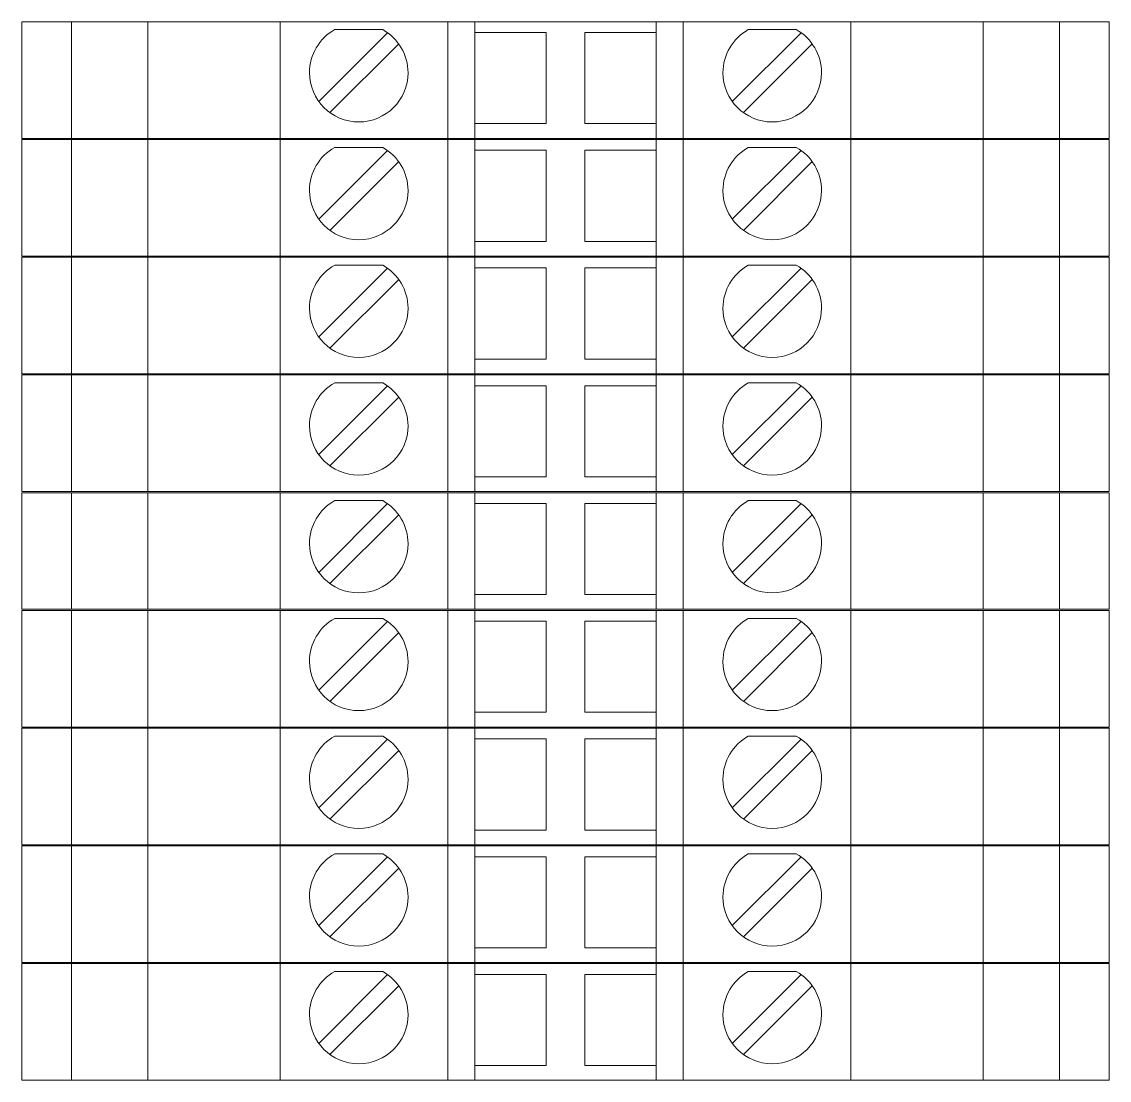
# Model space of a CAD drawing. Header units: millimetres. Extents: x 4962 to 7449, y 754 to 2938.
# Drawn here: x 5322.79 to 5370.79, y 1740.09 to 1786.84 of the extents above; entities that cross this region are included whole.
import ezdxf

# ---------------------------------------------------------------- set-up
doc = ezdxf.new("R2010")
doc.units = ezdxf.units.MM
doc.layers.add('000-PI-ORMAR', color=2, linetype='Continuous')

msp = doc.modelspace()

# ---------------------------------------------------------------- linework, layer by layer
at = {"layer": '000-PI-ORMAR', "color": 0, "linetype": 'ByBlock', "lineweight": 0}
for p, q in [((5322.792, 1786.843), (5322.792, 1786.843)), ((5324.992, 1786.843), (5322.792, 1786.843)), ((5322.792, 1786.843), (5322.792, 1781.693)), ((5324.992, 1786.843), (5324.992, 1786.843)), ((5324.992, 1786.843), (5326.584, 1786.843)), ((5324.992, 1786.843), (5324.992, 1781.693)), ((5326.584, 1786.843), (5328.726, 1786.843)), ((5327.042, 1786.843), (5327.042, 1786.843)), ((5328.353, 1786.843), (5328.353, 1781.693)), ((5329.11, 1786.843), (5328.726, 1786.843)), ((5331.618, 1786.843), (5329.11, 1786.843)), ((5329.292, 1786.843), (5329.292, 1786.843)), ((5330.792, 1786.843), (5330.792, 1786.843)), ((5331.618, 1786.843), (5334.192, 1786.843)), ((5331.942, 1786.843), (5331.942, 1786.843)), ((5334.192, 1786.843), (5341.592, 1786.843)), ((5334.192, 1786.843), (5334.192, 1781.693)), ((5336.992, 1786.843), (5336.992, 1786.843)), ((5341.592, 1786.843), (5342.792, 1786.843)), ((5341.592, 1786.843), (5341.592, 1781.693)), ((5342.792, 1786.843), (5342.792, 1786.843)), ((5342.792, 1786.843), (5350.792, 1786.843)), ((5342.792, 1786.843), (5342.792, 1781.693)), ((5350.792, 1786.843), (5350.792, 1786.843)), ((5350.792, 1786.843), (5351.992, 1786.843)), ((5350.792, 1786.843), (5350.792, 1781.693)), ((5351.992, 1786.843), (5359.392, 1786.843)), ((5351.992, 1786.843), (5351.992, 1781.693)), ((5359.392, 1786.843), (5361.966, 1786.843)), ((5359.392, 1786.843), (5359.392, 1781.693)), ((5364.474, 1786.843), (5361.966, 1786.843)), ((5362.792, 1786.843), (5362.792, 1786.843)), ((5363.092, 1786.843), (5363.092, 1786.843)), ((5363.992, 1786.843), (5363.992, 1786.843)), ((5364.858, 1786.843), (5364.474, 1786.843)), ((5364.858, 1786.843), (5367, 1786.843)), ((5365.231, 1786.843), (5365.231, 1781.693)), ((5366.542, 1786.843), (5366.542, 1786.843)), ((5367, 1786.843), (5368.592, 1786.843)), ((5368.592, 1786.843), (5368.592, 1786.843)), ((5368.592, 1786.843), (5369.792, 1786.843)), ((5368.592, 1786.843), (5368.592, 1781.693)), ((5369.292, 1786.843), (5369.292, 1786.843)), ((5369.792, 1786.843), (5369.792, 1786.843)), ((5369.792, 1786.843), (5370.109, 1786.843)), ((5370.792, 1786.843), (5370.109, 1786.843)), ((5370.792, 1786.843), (5370.792, 1786.843)), ((5370.792, 1786.843), (5370.792, 1781.693)), ((5338.937, 1786.359), (5335.902, 1783.323)), ((5336.608, 1786.493), (5336.608, 1786.493)), ((5338.726, 1786.493), (5336.608, 1786.493)), ((5338.726, 1786.493), (5338.726, 1786.493)), ((5338.937, 1786.359), (5338.937, 1786.359)), ((5342.792, 1786.368), (5345.942, 1786.368)), ((5342.792, 1786.368), (5342.792, 1786.368)), ((5345.942, 1786.368), (5345.942, 1782.343)), ((5345.942, 1786.368), (5345.942, 1786.368)), ((5347.642, 1782.343), (5347.642, 1786.368)), ((5347.642, 1786.368), (5350.792, 1786.368)), ((5347.642, 1786.368), (5347.642, 1786.368)), ((5350.792, 1786.368), (5350.792, 1786.368)), ((5357.187, 1786.359), (5354.152, 1783.323)), ((5354.858, 1786.493), (5354.858, 1786.493)), ((5356.976, 1786.493), (5354.858, 1786.493)), ((5356.976, 1786.493), (5356.976, 1786.493)), ((5357.187, 1786.359), (5357.187, 1786.359)), ((5336.397, 1782.828), (5339.432, 1785.864)), ((5339.432, 1785.864), (5339.432, 1785.864)), ((5341.592, 1785.893), (5341.592, 1783.293)), ((5341.592, 1785.893), (5341.592, 1785.893)), ((5351.992, 1785.893), (5351.992, 1783.293)), ((5351.992, 1785.893), (5351.992, 1785.893)), ((5354.647, 1782.828), (5357.682, 1785.864)), ((5357.682, 1785.864), (5357.682, 1785.864)), ((5335.902, 1783.323), (5335.902, 1783.323)), ((5341.592, 1783.293), (5341.592, 1783.293)), ((5351.992, 1783.293), (5351.992, 1783.293)), ((5354.152, 1783.323), (5354.152, 1783.323)), ((5336.397, 1782.828), (5336.397, 1782.828)), ((5354.647, 1782.828), (5354.647, 1782.828)), ((5345.942, 1782.343), (5342.792, 1782.343)), ((5342.792, 1782.343), (5342.792, 1782.343)), ((5345.942, 1782.343), (5345.942, 1782.343)), ((5350.792, 1782.343), (5347.642, 1782.343)), ((5347.642, 1782.343), (5347.642, 1782.343)), ((5350.792, 1782.343), (5350.792, 1782.343)), ((5324.992, 1781.693), (5322.792, 1781.693)), ((5322.792, 1781.693), (5322.792, 1781.693)), ((5322.792, 1781.643), (5322.792, 1781.643)), ((5324.992, 1781.643), (5322.792, 1781.643)), ((5322.792, 1781.643), (5322.792, 1776.493)), ((5324.992, 1781.693), (5326.584, 1781.693)), ((5324.992, 1781.693), (5324.992, 1781.693)), ((5324.992, 1781.643), (5324.992, 1781.643)), ((5324.992, 1781.643), (5326.584, 1781.643)), ((5324.992, 1781.643), (5324.992, 1776.493)), ((5326.584, 1781.693), (5328.726, 1781.693)), ((5326.584, 1781.643), (5328.726, 1781.643)), ((5327.042, 1781.693), (5327.042, 1781.693)), ((5327.042, 1781.643), (5327.042, 1781.643)), ((5328.353, 1781.643), (5328.353, 1776.493)), ((5328.726, 1781.693), (5329.11, 1781.693)), ((5329.11, 1781.643), (5328.726, 1781.643)), ((5329.11, 1781.693), (5331.618, 1781.693)), ((5331.618, 1781.643), (5329.11, 1781.643)), ((5329.292, 1781.693), (5329.292, 1781.693)), ((5329.292, 1781.643), (5329.292, 1781.643)), ((5330.792, 1781.643), (5330.792, 1781.643)), ((5331.618, 1781.693), (5334.192, 1781.693)), ((5331.618, 1781.643), (5334.192, 1781.643)), ((5331.942, 1781.693), (5331.942, 1781.693)), ((5331.942, 1781.643), (5331.942, 1781.643)), ((5334.192, 1781.693), (5341.592, 1781.693)), ((5334.192, 1781.643), (5341.592, 1781.643)), ((5334.192, 1781.643), (5334.192, 1776.493)), ((5336.608, 1781.293), (5336.608, 1781.293)), ((5338.726, 1781.293), (5336.608, 1781.293)), ((5336.992, 1781.693), (5336.992, 1781.693)), ((5336.992, 1781.643), (5336.992, 1781.643)), ((5338.726, 1781.293), (5338.726, 1781.293)), ((5341.592, 1781.693), (5342.792, 1781.693)), ((5341.592, 1781.643), (5342.792, 1781.643)), ((5341.592, 1781.643), (5341.592, 1776.493)), ((5342.792, 1781.693), (5350.792, 1781.693)), ((5342.792, 1781.693), (5342.792, 1781.693)), ((5342.792, 1781.643), (5342.792, 1781.643)), ((5342.792, 1781.643), (5350.792, 1781.643)), ((5342.792, 1781.643), (5342.792, 1776.493)), ((5350.792, 1781.693), (5351.992, 1781.693)), ((5350.792, 1781.693), (5350.792, 1781.693)), ((5350.792, 1781.643), (5350.792, 1781.643)), ((5350.792, 1781.643), (5351.992, 1781.643)), ((5350.792, 1781.643), (5350.792, 1776.493)), ((5351.992, 1781.693), (5359.392, 1781.693)), ((5351.992, 1781.643), (5359.392, 1781.643)), ((5351.992, 1781.643), (5351.992, 1776.493)), ((5354.858, 1781.293), (5354.858, 1781.293)), ((5356.976, 1781.293), (5354.858, 1781.293)), ((5356.976, 1781.293), (5356.976, 1781.293)), ((5359.392, 1781.693), (5361.966, 1781.693)), ((5359.392, 1781.643), (5361.966, 1781.643)), ((5359.392, 1781.643), (5359.392, 1776.493)), ((5361.966, 1781.693), (5364.474, 1781.693)), ((5364.474, 1781.643), (5361.966, 1781.643)), ((5362.792, 1781.643), (5362.792, 1781.643)), ((5363.092, 1781.693), (5363.092, 1781.693)), ((5363.092, 1781.643), (5363.092, 1781.643)), ((5363.992, 1781.693), (5363.992, 1781.693)), ((5363.992, 1781.643), (5363.992, 1781.643)), ((5364.474, 1781.693), (5364.858, 1781.693)), ((5364.858, 1781.643), (5364.474, 1781.643)), ((5364.858, 1781.693), (5367, 1781.693)), ((5364.858, 1781.643), (5367, 1781.643)), ((5365.231, 1781.643), (5365.231, 1776.493)), ((5366.542, 1781.693), (5366.542, 1781.693)), ((5366.542, 1781.643), (5366.542, 1781.643)), ((5367, 1781.693), (5368.592, 1781.693)), ((5367, 1781.643), (5368.592, 1781.643)), ((5368.592, 1781.693), (5369.792, 1781.693)), ((5368.592, 1781.693), (5368.592, 1781.693)), ((5368.592, 1781.643), (5368.592, 1781.643)), ((5368.592, 1781.643), (5369.792, 1781.643)), ((5368.592, 1781.643), (5368.592, 1776.493)), ((5369.292, 1781.643), (5369.292, 1781.643)), ((5369.792, 1781.693), (5370.109, 1781.693)), ((5369.792, 1781.693), (5369.792, 1781.693)), ((5369.792, 1781.643), (5369.792, 1781.643)), ((5369.792, 1781.643), (5370.109, 1781.643)), ((5370.792, 1781.693), (5370.109, 1781.693)), ((5370.792, 1781.643), (5370.109, 1781.643)), ((5370.792, 1781.693), (5370.792, 1781.693)), ((5370.792, 1781.643), (5370.792, 1781.643)), ((5370.792, 1781.643), (5370.792, 1776.493)), ((5338.937, 1781.159), (5335.902, 1778.123)), ((5338.937, 1781.159), (5338.937, 1781.159)), ((5342.792, 1781.168), (5345.942, 1781.168)), ((5342.792, 1781.168), (5342.792, 1781.168)), ((5345.942, 1781.168), (5345.942, 1777.143)), ((5345.942, 1781.168), (5345.942, 1781.168)), ((5347.642, 1777.143), (5347.642, 1781.168)), ((5347.642, 1781.168), (5350.792, 1781.168)), ((5347.642, 1781.168), (5347.642, 1781.168)), ((5350.792, 1781.168), (5350.792, 1781.168)), ((5357.187, 1781.159), (5354.152, 1778.123)), ((5357.187, 1781.159), (5357.187, 1781.159)), ((5336.397, 1777.628), (5339.432, 1780.664)), ((5339.432, 1780.664), (5339.432, 1780.664)), ((5341.592, 1780.693), (5341.592, 1778.093)), ((5341.592, 1780.693), (5341.592, 1780.693)), ((5351.992, 1780.693), (5351.992, 1778.093)), ((5351.992, 1780.693), (5351.992, 1780.693)), ((5354.647, 1777.628), (5357.682, 1780.664)), ((5357.682, 1780.664), (5357.682, 1780.664)), ((5335.902, 1778.123), (5335.902, 1778.123)), ((5341.592, 1778.093), (5341.592, 1778.093)), ((5351.992, 1778.093), (5351.992, 1778.093)), ((5354.152, 1778.123), (5354.152, 1778.123)), ((5336.397, 1777.628), (5336.397, 1777.628)), ((5354.647, 1777.628), (5354.647, 1777.628)), ((5345.942, 1777.143), (5342.792, 1777.143)), ((5342.792, 1777.143), (5342.792, 1777.143)), ((5345.942, 1777.143), (5345.942, 1777.143)), ((5350.792, 1777.143), (5347.642, 1777.143)), ((5347.642, 1777.143), (5347.642, 1777.143)), ((5350.792, 1777.143), (5350.792, 1777.143)), ((5324.992, 1776.493), (5322.792, 1776.493)), ((5322.792, 1776.493), (5322.792, 1776.493)), ((5324.992, 1776.493), (5326.584, 1776.493)), ((5324.992, 1776.493), (5324.992, 1776.493)), ((5326.584, 1776.493), (5328.726, 1776.493)), ((5327.042, 1776.493), (5327.042, 1776.493)), ((5328.726, 1776.493), (5329.11, 1776.493)), ((5329.11, 1776.493), (5331.618, 1776.493)), ((5329.292, 1776.493), (5329.292, 1776.493)), ((5331.618, 1776.493), (5334.192, 1776.493)), ((5331.942, 1776.493), (5331.942, 1776.493)), ((5334.192, 1776.493), (5341.592, 1776.493)), ((5336.992, 1776.493), (5336.992, 1776.493)), ((5341.592, 1776.493), (5342.792, 1776.493)), ((5342.792, 1776.493), (5350.792, 1776.493)), ((5342.792, 1776.493), (5342.792, 1776.493)), ((5350.792, 1776.493), (5351.992, 1776.493)), ((5350.792, 1776.493), (5350.792, 1776.493)), ((5351.992, 1776.493), (5359.392, 1776.493)), ((5359.392, 1776.493), (5361.966, 1776.493)), ((5361.966, 1776.493), (5364.474, 1776.493)), ((5363.092, 1776.493), (5363.092, 1776.493)), ((5363.992, 1776.493), (5363.992, 1776.493)), ((5364.474, 1776.493), (5364.858, 1776.493)), ((5364.858, 1776.493), (5367, 1776.493)), ((5366.542, 1776.493), (5366.542, 1776.493)), ((5367, 1776.493), (5368.592, 1776.493)), ((5368.592, 1776.493), (5369.792, 1776.493)), ((5368.592, 1776.493), (5368.592, 1776.493)), ((5369.792, 1776.493), (5370.109, 1776.493)), ((5369.792, 1776.493), (5369.792, 1776.493)), ((5370.792, 1776.493), (5370.109, 1776.493)), ((5370.792, 1776.493), (5370.792, 1776.493)), ((5322.792, 1776.443), (5322.792, 1776.443)), ((5324.992, 1776.443), (5322.792, 1776.443)), ((5322.792, 1776.443), (5322.792, 1771.293)), ((5324.992, 1776.443), (5324.992, 1776.443)), ((5324.992, 1776.443), (5326.584, 1776.443)), ((5324.992, 1776.443), (5324.992, 1771.293)), ((5326.584, 1776.443), (5328.726, 1776.443)), ((5327.042, 1776.443), (5327.042, 1776.443)), ((5328.353, 1776.443), (5328.353, 1771.293)), ((5329.11, 1776.443), (5328.726, 1776.443)), ((5331.618, 1776.443), (5329.11, 1776.443)), ((5329.292, 1776.443), (5329.292, 1776.443)), ((5330.792, 1776.443), (5330.792, 1776.443)), ((5331.618, 1776.443), (5334.192, 1776.443)), ((5331.942, 1776.443), (5331.942, 1776.443)), ((5334.192, 1776.443), (5341.592, 1776.443)), ((5334.192, 1776.443), (5334.192, 1771.293)), ((5336.608, 1776.093), (5336.608, 1776.093)), ((5338.726, 1776.093), (5336.608, 1776.093)), ((5336.992, 1776.443), (5336.992, 1776.443)), ((5338.726, 1776.093), (5338.726, 1776.093)), ((5341.592, 1776.443), (5342.792, 1776.443)), ((5341.592, 1776.443), (5341.592, 1771.293)), ((5342.792, 1776.443), (5342.792, 1776.443)), ((5342.792, 1776.443), (5350.792, 1776.443)), ((5342.792, 1776.443), (5342.792, 1771.293)), ((5350.792, 1776.443), (5350.792, 1776.443)), ((5350.792, 1776.443), (5351.992, 1776.443)), ((5350.792, 1776.443), (5350.792, 1771.293)), ((5351.992, 1776.443), (5359.392, 1776.443)), ((5351.992, 1776.443), (5351.992, 1771.293)), ((5354.858, 1776.093), (5354.858, 1776.093)), ((5356.976, 1776.093), (5354.858, 1776.093)), ((5356.976, 1776.093), (5356.976, 1776.093)), ((5359.392, 1776.443), (5361.966, 1776.443)), ((5359.392, 1776.443), (5359.392, 1771.293)), ((5364.474, 1776.443), (5361.966, 1776.443)), ((5362.792, 1776.443), (5362.792, 1776.443)), ((5363.092, 1776.443), (5363.092, 1776.443)), ((5363.992, 1776.443), (5363.992, 1776.443)), ((5364.858, 1776.443), (5364.474, 1776.443)), ((5364.858, 1776.443), (5367, 1776.443)), ((5365.231, 1776.443), (5365.231, 1771.293)), ((5366.542, 1776.443), (5366.542, 1776.443)), ((5367, 1776.443), (5368.592, 1776.443)), ((5368.592, 1776.443), (5368.592, 1776.443)), ((5368.592, 1776.443), (5369.792, 1776.443)), ((5368.592, 1776.443), (5368.592, 1771.293)), ((5369.292, 1776.443), (5369.292, 1776.443)), ((5369.792, 1776.443), (5369.792, 1776.443)), ((5369.792, 1776.443), (5370.109, 1776.443)), ((5370.792, 1776.443), (5370.109, 1776.443)), ((5370.792, 1776.443), (5370.792, 1776.443)), ((5370.792, 1776.443), (5370.792, 1771.293)), ((5338.937, 1775.959), (5335.902, 1772.923)), ((5338.937, 1775.959), (5338.937, 1775.959)), ((5342.792, 1775.968), (5345.942, 1775.968)), ((5342.792, 1775.968), (5342.792, 1775.968)), ((5345.942, 1775.968), (5345.942, 1771.943)), ((5345.942, 1775.968), (5345.942, 1775.968)), ((5347.642, 1771.943), (5347.642, 1775.968)), ((5347.642, 1775.968), (5350.792, 1775.968)), ((5347.642, 1775.968), (5347.642, 1775.968)), ((5350.792, 1775.968), (5350.792, 1775.968)), ((5357.187, 1775.959), (5354.152, 1772.923)), ((5357.187, 1775.959), (5357.187, 1775.959)), ((5336.397, 1772.428), (5339.432, 1775.464)), ((5339.432, 1775.464), (5339.432, 1775.464)), ((5341.592, 1775.493), (5341.592, 1772.893)), ((5341.592, 1775.493), (5341.592, 1775.493)), ((5351.992, 1775.493), (5351.992, 1772.893)), ((5351.992, 1775.493), (5351.992, 1775.493)), ((5354.647, 1772.428), (5357.682, 1775.464)), ((5357.682, 1775.464), (5357.682, 1775.464)), ((5335.902, 1772.923), (5335.902, 1772.923)), ((5341.592, 1772.893), (5341.592, 1772.893)), ((5351.992, 1772.893), (5351.992, 1772.893)), ((5354.152, 1772.923), (5354.152, 1772.923)), ((5336.397, 1772.428), (5336.397, 1772.428)), ((5354.647, 1772.428), (5354.647, 1772.428)), ((5345.942, 1771.943), (5342.792, 1771.943)), ((5342.792, 1771.943), (5342.792, 1771.943)), ((5345.942, 1771.943), (5345.942, 1771.943)), ((5350.792, 1771.943), (5347.642, 1771.943)), ((5347.642, 1771.943), (5347.642, 1771.943)), ((5350.792, 1771.943), (5350.792, 1771.943)), ((5324.992, 1771.293), (5322.792, 1771.293)), ((5322.792, 1771.293), (5322.792, 1771.293)), ((5322.792, 1771.243), (5322.792, 1771.243)), ((5324.992, 1771.243), (5322.792, 1771.243)), ((5322.792, 1771.243), (5322.792, 1766.093)), ((5324.992, 1771.293), (5326.584, 1771.293)), ((5324.992, 1771.293), (5324.992, 1771.293)), ((5324.992, 1771.243), (5324.992, 1771.243)), ((5324.992, 1771.243), (5326.584, 1771.243)), ((5324.992, 1771.243), (5324.992, 1766.093)), ((5326.584, 1771.293), (5328.726, 1771.293)), ((5326.584, 1771.243), (5328.726, 1771.243)), ((5327.042, 1771.293), (5327.042, 1771.293)), ((5327.042, 1771.243), (5327.042, 1771.243)), ((5328.353, 1771.243), (5328.353, 1766.093)), ((5328.726, 1771.293), (5329.11, 1771.293)), ((5329.11, 1771.243), (5328.726, 1771.243)), ((5329.11, 1771.293), (5331.618, 1771.293)), ((5331.618, 1771.243), (5329.11, 1771.243)), ((5329.292, 1771.293), (5329.292, 1771.293)), ((5329.292, 1771.243), (5329.292, 1771.243)), ((5330.792, 1771.243), (5330.792, 1771.243)), ((5331.618, 1771.293), (5334.192, 1771.293)), ((5331.618, 1771.243), (5334.192, 1771.243)), ((5331.942, 1771.293), (5331.942, 1771.293)), ((5331.942, 1771.243), (5331.942, 1771.243)), ((5334.192, 1771.293), (5341.592, 1771.293)), ((5334.192, 1771.243), (5341.592, 1771.243)), ((5334.192, 1771.243), (5334.192, 1766.093)), ((5336.992, 1771.293), (5336.992, 1771.293)), ((5336.992, 1771.243), (5336.992, 1771.243)), ((5341.592, 1771.293), (5342.792, 1771.293)), ((5341.592, 1771.243), (5342.792, 1771.243)), ((5341.592, 1771.243), (5341.592, 1766.093)), ((5342.792, 1771.293), (5350.792, 1771.293)), ((5342.792, 1771.293), (5342.792, 1771.293)), ((5342.792, 1771.243), (5342.792, 1771.243)), ((5342.792, 1771.243), (5350.792, 1771.243)), ((5342.792, 1771.243), (5342.792, 1766.093)), ((5350.792, 1771.293), (5351.992, 1771.293)), ((5350.792, 1771.293), (5350.792, 1771.293)), ((5350.792, 1771.243), (5350.792, 1771.243)), ((5350.792, 1771.243), (5351.992, 1771.243)), ((5350.792, 1771.243), (5350.792, 1766.093)), ((5351.992, 1771.293), (5359.392, 1771.293)), ((5351.992, 1771.243), (5359.392, 1771.243)), ((5351.992, 1771.243), (5351.992, 1766.093)), ((5359.392, 1771.293), (5361.966, 1771.293)), ((5359.392, 1771.243), (5361.966, 1771.243)), ((5359.392, 1771.243), (5359.392, 1766.093)), ((5361.966, 1771.293), (5364.474, 1771.293)), ((5364.474, 1771.243), (5361.966, 1771.243)), ((5362.792, 1771.243), (5362.792, 1771.243)), ((5363.092, 1771.293), (5363.092, 1771.293)), ((5363.092, 1771.243), (5363.092, 1771.243)), ((5363.992, 1771.293), (5363.992, 1771.293)), ((5363.992, 1771.243), (5363.992, 1771.243)), ((5364.474, 1771.293), (5364.858, 1771.293)), ((5364.858, 1771.243), (5364.474, 1771.243)), ((5364.858, 1771.293), (5367, 1771.293)), ((5364.858, 1771.243), (5367, 1771.243)), ((5365.231, 1771.243), (5365.231, 1766.093)), ((5366.542, 1771.293), (5366.542, 1771.293)), ((5366.542, 1771.243), (5366.542, 1771.243)), ((5367, 1771.293), (5368.592, 1771.293)), ((5367, 1771.243), (5368.592, 1771.243)), ((5368.592, 1771.293), (5369.792, 1771.293)), ((5368.592, 1771.293), (5368.592, 1771.293)), ((5368.592, 1771.243), (5368.592, 1771.243)), ((5368.592, 1771.243), (5369.792, 1771.243)), ((5368.592, 1771.243), (5368.592, 1766.093)), ((5369.292, 1771.243), (5369.292, 1771.243)), ((5369.792, 1771.293), (5370.109, 1771.293)), ((5369.792, 1771.293), (5369.792, 1771.293)), ((5369.792, 1771.243), (5369.792, 1771.243)), ((5369.792, 1771.243), (5370.109, 1771.243)), ((5370.792, 1771.293), (5370.109, 1771.293)), ((5370.792, 1771.243), (5370.109, 1771.243)), ((5370.792, 1771.293), (5370.792, 1771.293)), ((5370.792, 1771.243), (5370.792, 1771.243)), ((5370.792, 1771.243), (5370.792, 1766.093)), ((5338.937, 1770.759), (5335.902, 1767.723)), ((5336.608, 1770.893), (5336.608, 1770.893)), ((5338.726, 1770.893), (5336.608, 1770.893)), ((5338.726, 1770.893), (5338.726, 1770.893)), ((5338.937, 1770.759), (5338.937, 1770.759)), ((5342.792, 1770.768), (5345.942, 1770.768)), ((5342.792, 1770.768), (5342.792, 1770.768)), ((5345.942, 1770.768), (5345.942, 1766.743)), ((5345.942, 1770.768), (5345.942, 1770.768)), ((5347.642, 1766.743), (5347.642, 1770.768)), ((5347.642, 1770.768), (5350.792, 1770.768)), ((5347.642, 1770.768), (5347.642, 1770.768)), ((5350.792, 1770.768), (5350.792, 1770.768)), ((5357.187, 1770.759), (5354.152, 1767.723)), ((5354.858, 1770.893), (5354.858, 1770.893)), ((5356.976, 1770.893), (5354.858, 1770.893)), ((5356.976, 1770.893), (5356.976, 1770.893)), ((5357.187, 1770.759), (5357.187, 1770.759)), ((5336.397, 1767.228), (5339.432, 1770.264)), ((5339.432, 1770.264), (5339.432, 1770.264)), ((5341.592, 1770.293), (5341.592, 1767.693)), ((5341.592, 1770.293), (5341.592, 1770.293)), ((5351.992, 1770.293), (5351.992, 1767.693)), ((5351.992, 1770.293), (5351.992, 1770.293)), ((5354.647, 1767.228), (5357.682, 1770.264)), ((5357.682, 1770.264), (5357.682, 1770.264)), ((5335.902, 1767.723), (5335.902, 1767.723)), ((5341.592, 1767.693), (5341.592, 1767.693)), ((5351.992, 1767.693), (5351.992, 1767.693)), ((5354.152, 1767.723), (5354.152, 1767.723)), ((5336.397, 1767.228), (5336.397, 1767.228)), ((5354.647, 1767.228), (5354.647, 1767.228)), ((5345.942, 1766.743), (5342.792, 1766.743)), ((5342.792, 1766.743), (5342.792, 1766.743)), ((5345.942, 1766.743), (5345.942, 1766.743)), ((5350.792, 1766.743), (5347.642, 1766.743)), ((5347.642, 1766.743), (5347.642, 1766.743)), ((5350.792, 1766.743), (5350.792, 1766.743)), ((5324.992, 1766.093), (5322.792, 1766.093)), ((5322.792, 1766.093), (5322.792, 1766.093)), ((5322.792, 1766.043), (5322.792, 1766.043)), ((5324.992, 1766.043), (5322.792, 1766.043)), ((5322.792, 1766.043), (5322.792, 1760.893)), ((5324.992, 1766.093), (5326.584, 1766.093)), ((5324.992, 1766.093), (5324.992, 1766.093)), ((5324.992, 1766.043), (5324.992, 1766.043)), ((5324.992, 1766.043), (5326.584, 1766.043)), ((5324.992, 1766.043), (5324.992, 1760.893)), ((5326.584, 1766.093), (5328.726, 1766.093)), ((5326.584, 1766.043), (5328.726, 1766.043)), ((5327.042, 1766.093), (5327.042, 1766.093)), ((5327.042, 1766.043), (5327.042, 1766.043)), ((5328.353, 1766.043), (5328.353, 1760.893)), ((5328.726, 1766.093), (5329.11, 1766.093)), ((5329.11, 1766.043), (5328.726, 1766.043)), ((5329.11, 1766.093), (5331.618, 1766.093)), ((5331.618, 1766.043), (5329.11, 1766.043)), ((5329.292, 1766.093), (5329.292, 1766.093)), ((5329.292, 1766.043), (5329.292, 1766.043)), ((5330.792, 1766.043), (5330.792, 1766.043)), ((5331.618, 1766.093), (5334.192, 1766.093)), ((5331.618, 1766.043), (5334.192, 1766.043)), ((5331.942, 1766.093), (5331.942, 1766.093)), ((5331.942, 1766.043), (5331.942, 1766.043)), ((5334.192, 1766.093), (5341.592, 1766.093)), ((5334.192, 1766.043), (5341.592, 1766.043)), ((5334.192, 1766.043), (5334.192, 1760.893)), ((5336.992, 1766.093), (5336.992, 1766.093)), ((5336.992, 1766.043), (5336.992, 1766.043)), ((5341.592, 1766.093), (5342.792, 1766.093)), ((5341.592, 1766.043), (5342.792, 1766.043)), ((5341.592, 1766.043), (5341.592, 1760.893)), ((5342.792, 1766.093), (5350.792, 1766.093)), ((5342.792, 1766.093), (5342.792, 1766.093)), ((5342.792, 1766.043), (5342.792, 1766.043)), ((5342.792, 1766.043), (5350.792, 1766.043)), ((5342.792, 1766.043), (5342.792, 1760.893)), ((5350.792, 1766.093), (5351.992, 1766.093)), ((5350.792, 1766.093), (5350.792, 1766.093)), ((5350.792, 1766.043), (5350.792, 1766.043)), ((5350.792, 1766.043), (5351.992, 1766.043)), ((5350.792, 1766.043), (5350.792, 1760.893)), ((5351.992, 1766.093), (5359.392, 1766.093)), ((5351.992, 1766.043), (5359.392, 1766.043)), ((5351.992, 1766.043), (5351.992, 1760.893)), ((5359.392, 1766.093), (5361.966, 1766.093)), ((5359.392, 1766.043), (5361.966, 1766.043)), ((5359.392, 1766.043), (5359.392, 1760.893)), ((5361.966, 1766.093), (5364.474, 1766.093)), ((5364.474, 1766.043), (5361.966, 1766.043)), ((5362.792, 1766.043), (5362.792, 1766.043)), ((5363.092, 1766.093), (5363.092, 1766.093)), ((5363.092, 1766.043), (5363.092, 1766.043)), ((5363.992, 1766.093), (5363.992, 1766.093)), ((5363.992, 1766.043), (5363.992, 1766.043)), ((5364.474, 1766.093), (5364.858, 1766.093)), ((5364.858, 1766.043), (5364.474, 1766.043)), ((5364.858, 1766.093), (5367, 1766.093)), ((5364.858, 1766.043), (5367, 1766.043)), ((5365.231, 1766.043), (5365.231, 1760.893)), ((5366.542, 1766.093), (5366.542, 1766.093)), ((5366.542, 1766.043), (5366.542, 1766.043)), ((5367, 1766.093), (5368.592, 1766.093)), ((5367, 1766.043), (5368.592, 1766.043)), ((5368.592, 1766.093), (5369.792, 1766.093)), ((5368.592, 1766.093), (5368.592, 1766.093)), ((5368.592, 1766.043), (5368.592, 1766.043)), ((5368.592, 1766.043), (5369.792, 1766.043)), ((5368.592, 1766.043), (5368.592, 1760.893)), ((5369.292, 1766.043), (5369.292, 1766.043)), ((5369.792, 1766.093), (5370.109, 1766.093)), ((5369.792, 1766.093), (5369.792, 1766.093)), ((5369.792, 1766.043), (5369.792, 1766.043)), ((5369.792, 1766.043), (5370.109, 1766.043)), ((5370.792, 1766.093), (5370.109, 1766.093)), ((5370.792, 1766.043), (5370.109, 1766.043)), ((5370.792, 1766.093), (5370.792, 1766.093)), ((5370.792, 1766.043), (5370.792, 1766.043)), ((5370.792, 1766.043), (5370.792, 1760.893)), ((5338.937, 1765.559), (5335.902, 1762.523)), ((5336.608, 1765.693), (5336.608, 1765.693)), ((5338.726, 1765.693), (5336.608, 1765.693)), ((5338.726, 1765.693), (5338.726, 1765.693)), ((5338.937, 1765.559), (5338.937, 1765.559)), ((5342.792, 1765.568), (5345.942, 1765.568)), ((5342.792, 1765.568), (5342.792, 1765.568)), ((5345.942, 1765.568), (5345.942, 1761.543)), ((5345.942, 1765.568), (5345.942, 1765.568)), ((5347.642, 1761.543), (5347.642, 1765.568)), ((5347.642, 1765.568), (5350.792, 1765.568)), ((5347.642, 1765.568), (5347.642, 1765.568)), ((5350.792, 1765.568), (5350.792, 1765.568)), ((5357.187, 1765.559), (5354.152, 1762.523)), ((5354.858, 1765.693), (5354.858, 1765.693)), ((5356.976, 1765.693), (5354.858, 1765.693)), ((5356.976, 1765.693), (5356.976, 1765.693)), ((5357.187, 1765.559), (5357.187, 1765.559)), ((5336.397, 1762.028), (5339.432, 1765.064)), ((5339.432, 1765.064), (5339.432, 1765.064)), ((5341.592, 1765.093), (5341.592, 1762.493)), ((5341.592, 1765.093), (5341.592, 1765.093)), ((5351.992, 1765.093), (5351.992, 1762.493)), ((5351.992, 1765.093), (5351.992, 1765.093)), ((5354.647, 1762.028), (5357.682, 1765.064)), ((5357.682, 1765.064), (5357.682, 1765.064)), ((5335.902, 1762.523), (5335.902, 1762.523)), ((5341.592, 1762.493), (5341.592, 1762.493)), ((5351.992, 1762.493), (5351.992, 1762.493)), ((5354.152, 1762.523), (5354.152, 1762.523)), ((5336.397, 1762.028), (5336.397, 1762.028)), ((5354.647, 1762.028), (5354.647, 1762.028)), ((5345.942, 1761.543), (5342.792, 1761.543)), ((5342.792, 1761.543), (5342.792, 1761.543)), ((5345.942, 1761.543), (5345.942, 1761.543)), ((5350.792, 1761.543), (5347.642, 1761.543)), ((5347.642, 1761.543), (5347.642, 1761.543)), ((5350.792, 1761.543), (5350.792, 1761.543)), ((5324.992, 1760.893), (5322.792, 1760.893)), ((5322.792, 1760.893), (5322.792, 1760.893)), ((5322.792, 1760.843), (5322.792, 1760.843)), ((5324.992, 1760.843), (5322.792, 1760.843)), ((5322.792, 1760.843), (5322.792, 1755.693)), ((5324.992, 1760.893), (5326.584, 1760.893)), ((5324.992, 1760.893), (5324.992, 1760.893)), ((5324.992, 1760.843), (5324.992, 1760.843)), ((5324.992, 1760.843), (5326.584, 1760.843)), ((5324.992, 1760.843), (5324.992, 1755.693)), ((5326.584, 1760.893), (5328.726, 1760.893)), ((5326.584, 1760.843), (5328.726, 1760.843)), ((5327.042, 1760.893), (5327.042, 1760.893)), ((5327.042, 1760.843), (5327.042, 1760.843)), ((5328.353, 1760.843), (5328.353, 1755.693)), ((5328.726, 1760.893), (5329.11, 1760.893)), ((5329.11, 1760.843), (5328.726, 1760.843)), ((5329.11, 1760.893), (5331.618, 1760.893)), ((5331.618, 1760.843), (5329.11, 1760.843)), ((5329.292, 1760.893), (5329.292, 1760.893)), ((5329.292, 1760.843), (5329.292, 1760.843)), ((5330.792, 1760.843), (5330.792, 1760.843)), ((5331.618, 1760.893), (5334.192, 1760.893)), ((5331.618, 1760.843), (5334.192, 1760.843)), ((5331.942, 1760.893), (5331.942, 1760.893)), ((5331.942, 1760.843), (5331.942, 1760.843)), ((5334.192, 1760.893), (5341.592, 1760.893)), ((5334.192, 1760.843), (5341.592, 1760.843)), ((5334.192, 1760.843), (5334.192, 1755.693)), ((5336.992, 1760.893), (5336.992, 1760.893)), ((5336.992, 1760.843), (5336.992, 1760.843)), ((5341.592, 1760.893), (5342.792, 1760.893)), ((5341.592, 1760.843), (5342.792, 1760.843)), ((5341.592, 1760.843), (5341.592, 1755.693)), ((5342.792, 1760.893), (5350.792, 1760.893)), ((5342.792, 1760.893), (5342.792, 1760.893)), ((5342.792, 1760.843), (5342.792, 1760.843)), ((5342.792, 1760.843), (5350.792, 1760.843)), ((5342.792, 1760.843), (5342.792, 1755.693)), ((5350.792, 1760.893), (5351.992, 1760.893)), ((5350.792, 1760.893), (5350.792, 1760.893)), ((5350.792, 1760.843), (5350.792, 1760.843)), ((5350.792, 1760.843), (5351.992, 1760.843)), ((5350.792, 1760.843), (5350.792, 1755.693)), ((5351.992, 1760.893), (5359.392, 1760.893)), ((5351.992, 1760.843), (5359.392, 1760.843)), ((5351.992, 1760.843), (5351.992, 1755.693)), ((5359.392, 1760.893), (5361.966, 1760.893)), ((5359.392, 1760.843), (5361.966, 1760.843)), ((5359.392, 1760.843), (5359.392, 1755.693)), ((5361.966, 1760.893), (5364.474, 1760.893)), ((5364.474, 1760.843), (5361.966, 1760.843)), ((5362.792, 1760.843), (5362.792, 1760.843)), ((5363.092, 1760.893), (5363.092, 1760.893)), ((5363.092, 1760.843), (5363.092, 1760.843)), ((5363.992, 1760.893), (5363.992, 1760.893)), ((5363.992, 1760.843), (5363.992, 1760.843)), ((5364.474, 1760.893), (5364.858, 1760.893)), ((5364.858, 1760.843), (5364.474, 1760.843)), ((5364.858, 1760.893), (5367, 1760.893)), ((5364.858, 1760.843), (5367, 1760.843)), ((5365.231, 1760.843), (5365.231, 1755.693)), ((5366.542, 1760.893), (5366.542, 1760.893)), ((5366.542, 1760.843), (5366.542, 1760.843)), ((5367, 1760.893), (5368.592, 1760.893)), ((5367, 1760.843), (5368.592, 1760.843)), ((5368.592, 1760.893), (5369.792, 1760.893)), ((5368.592, 1760.893), (5368.592, 1760.893)), ((5368.592, 1760.843), (5368.592, 1760.843)), ((5368.592, 1760.843), (5369.792, 1760.843)), ((5368.592, 1760.843), (5368.592, 1755.693)), ((5369.292, 1760.843), (5369.292, 1760.843)), ((5369.792, 1760.893), (5370.109, 1760.893)), ((5369.792, 1760.893), (5369.792, 1760.893)), ((5369.792, 1760.843), (5369.792, 1760.843)), ((5369.792, 1760.843), (5370.109, 1760.843)), ((5370.792, 1760.893), (5370.109, 1760.893)), ((5370.792, 1760.843), (5370.109, 1760.843)), ((5370.792, 1760.893), (5370.792, 1760.893)), ((5370.792, 1760.843), (5370.792, 1760.843)), ((5370.792, 1760.843), (5370.792, 1755.693)), ((5338.937, 1760.359), (5335.902, 1757.323)), ((5336.608, 1760.493), (5336.608, 1760.493)), ((5338.726, 1760.493), (5336.608, 1760.493)), ((5338.726, 1760.493), (5338.726, 1760.493)), ((5338.937, 1760.359), (5338.937, 1760.359)), ((5342.792, 1760.368), (5345.942, 1760.368)), ((5342.792, 1760.368), (5342.792, 1760.368)), ((5345.942, 1760.368), (5345.942, 1756.343)), ((5345.942, 1760.368), (5345.942, 1760.368)), ((5347.642, 1756.343), (5347.642, 1760.368)), ((5347.642, 1760.368), (5350.792, 1760.368)), ((5347.642, 1760.368), (5347.642, 1760.368)), ((5350.792, 1760.368), (5350.792, 1760.368)), ((5357.187, 1760.359), (5354.152, 1757.323)), ((5354.858, 1760.493), (5354.858, 1760.493)), ((5356.976, 1760.493), (5354.858, 1760.493)), ((5356.976, 1760.493), (5356.976, 1760.493)), ((5357.187, 1760.359), (5357.187, 1760.359)), ((5336.397, 1756.828), (5339.432, 1759.864)), ((5339.432, 1759.864), (5339.432, 1759.864)), ((5341.592, 1759.893), (5341.592, 1757.293)), ((5341.592, 1759.893), (5341.592, 1759.893)), ((5351.992, 1759.893), (5351.992, 1757.293)), ((5351.992, 1759.893), (5351.992, 1759.893)), ((5354.647, 1756.828), (5357.682, 1759.864)), ((5357.682, 1759.864), (5357.682, 1759.864)), ((5335.902, 1757.323), (5335.902, 1757.323)), ((5341.592, 1757.293), (5341.592, 1757.293)), ((5351.992, 1757.293), (5351.992, 1757.293)), ((5354.152, 1757.323), (5354.152, 1757.323)), ((5336.397, 1756.828), (5336.397, 1756.828)), ((5354.647, 1756.828), (5354.647, 1756.828)), ((5345.942, 1756.343), (5342.792, 1756.343)), ((5342.792, 1756.343), (5342.792, 1756.343)), ((5345.942, 1756.343), (5345.942, 1756.343)), ((5350.792, 1756.343), (5347.642, 1756.343)), ((5347.642, 1756.343), (5347.642, 1756.343)), ((5350.792, 1756.343), (5350.792, 1756.343)), ((5324.992, 1755.693), (5322.792, 1755.693)), ((5322.792, 1755.693), (5322.792, 1755.693)), ((5322.792, 1755.643), (5322.792, 1755.643)), ((5324.992, 1755.643), (5322.792, 1755.643)), ((5322.792, 1755.643), (5322.792, 1750.493)), ((5324.992, 1755.693), (5326.584, 1755.693)), ((5324.992, 1755.693), (5324.992, 1755.693)), ((5324.992, 1755.643), (5324.992, 1755.643)), ((5324.992, 1755.643), (5326.584, 1755.643)), ((5324.992, 1755.643), (5324.992, 1750.493)), ((5326.584, 1755.693), (5328.726, 1755.693)), ((5326.584, 1755.643), (5328.726, 1755.643)), ((5327.042, 1755.693), (5327.042, 1755.693)), ((5327.042, 1755.643), (5327.042, 1755.643)), ((5328.353, 1755.643), (5328.353, 1750.493)), ((5328.726, 1755.693), (5329.11, 1755.693)), ((5329.11, 1755.643), (5328.726, 1755.643)), ((5329.11, 1755.693), (5331.618, 1755.693)), ((5331.618, 1755.643), (5329.11, 1755.643)), ((5329.292, 1755.693), (5329.292, 1755.693)), ((5329.292, 1755.643), (5329.292, 1755.643)), ((5330.792, 1755.643), (5330.792, 1755.643)), ((5331.618, 1755.693), (5334.192, 1755.693)), ((5331.618, 1755.643), (5334.192, 1755.643)), ((5331.942, 1755.693), (5331.942, 1755.693)), ((5331.942, 1755.643), (5331.942, 1755.643)), ((5334.192, 1755.693), (5341.592, 1755.693)), ((5334.192, 1755.643), (5341.592, 1755.643)), ((5334.192, 1755.643), (5334.192, 1750.493)), ((5336.992, 1755.693), (5336.992, 1755.693)), ((5336.992, 1755.643), (5336.992, 1755.643)), ((5341.592, 1755.693), (5342.792, 1755.693)), ((5341.592, 1755.643), (5342.792, 1755.643)), ((5341.592, 1755.643), (5341.592, 1750.493)), ((5342.792, 1755.693), (5350.792, 1755.693)), ((5342.792, 1755.693), (5342.792, 1755.693)), ((5342.792, 1755.643), (5342.792, 1755.643)), ((5342.792, 1755.643), (5350.792, 1755.643)), ((5342.792, 1755.643), (5342.792, 1750.493)), ((5350.792, 1755.693), (5351.992, 1755.693)), ((5350.792, 1755.693), (5350.792, 1755.693)), ((5350.792, 1755.643), (5350.792, 1755.643)), ((5350.792, 1755.643), (5351.992, 1755.643)), ((5350.792, 1755.643), (5350.792, 1750.493)), ((5351.992, 1755.693), (5359.392, 1755.693)), ((5351.992, 1755.643), (5359.392, 1755.643)), ((5351.992, 1755.643), (5351.992, 1750.493)), ((5359.392, 1755.693), (5361.966, 1755.693)), ((5359.392, 1755.643), (5361.966, 1755.643)), ((5359.392, 1755.643), (5359.392, 1750.493)), ((5361.966, 1755.693), (5364.474, 1755.693)), ((5364.474, 1755.643), (5361.966, 1755.643)), ((5362.792, 1755.643), (5362.792, 1755.643)), ((5363.092, 1755.693), (5363.092, 1755.693)), ((5363.092, 1755.643), (5363.092, 1755.643)), ((5363.992, 1755.693), (5363.992, 1755.693)), ((5363.992, 1755.643), (5363.992, 1755.643)), ((5364.474, 1755.693), (5364.858, 1755.693)), ((5364.858, 1755.643), (5364.474, 1755.643)), ((5364.858, 1755.693), (5367, 1755.693)), ((5364.858, 1755.643), (5367, 1755.643)), ((5365.231, 1755.643), (5365.231, 1750.493)), ((5366.542, 1755.693), (5366.542, 1755.693)), ((5366.542, 1755.643), (5366.542, 1755.643)), ((5367, 1755.693), (5368.592, 1755.693)), ((5367, 1755.643), (5368.592, 1755.643)), ((5368.592, 1755.693), (5369.792, 1755.693)), ((5368.592, 1755.693), (5368.592, 1755.693)), ((5368.592, 1755.643), (5368.592, 1755.643)), ((5368.592, 1755.643), (5369.792, 1755.643)), ((5368.592, 1755.643), (5368.592, 1750.493)), ((5369.292, 1755.643), (5369.292, 1755.643)), ((5369.792, 1755.693), (5370.109, 1755.693)), ((5369.792, 1755.693), (5369.792, 1755.693)), ((5369.792, 1755.643), (5369.792, 1755.643)), ((5369.792, 1755.643), (5370.109, 1755.643)), ((5370.792, 1755.693), (5370.109, 1755.693)), ((5370.792, 1755.643), (5370.109, 1755.643)), ((5370.792, 1755.693), (5370.792, 1755.693)), ((5370.792, 1755.643), (5370.792, 1755.643)), ((5370.792, 1755.643), (5370.792, 1750.493)), ((5338.937, 1755.159), (5335.902, 1752.123)), ((5336.608, 1755.293), (5336.608, 1755.293)), ((5338.726, 1755.293), (5336.608, 1755.293)), ((5338.726, 1755.293), (5338.726, 1755.293)), ((5338.937, 1755.159), (5338.937, 1755.159)), ((5342.792, 1755.168), (5345.942, 1755.168)), ((5342.792, 1755.168), (5342.792, 1755.168)), ((5345.942, 1755.168), (5345.942, 1751.143)), ((5345.942, 1755.168), (5345.942, 1755.168)), ((5347.642, 1751.143), (5347.642, 1755.168)), ((5347.642, 1755.168), (5350.792, 1755.168)), ((5347.642, 1755.168), (5347.642, 1755.168)), ((5350.792, 1755.168), (5350.792, 1755.168)), ((5357.187, 1755.159), (5354.152, 1752.123)), ((5354.858, 1755.293), (5354.858, 1755.293)), ((5356.976, 1755.293), (5354.858, 1755.293)), ((5356.976, 1755.293), (5356.976, 1755.293)), ((5357.187, 1755.159), (5357.187, 1755.159)), ((5336.397, 1751.628), (5339.432, 1754.664)), ((5339.432, 1754.664), (5339.432, 1754.664)), ((5341.592, 1754.693), (5341.592, 1752.093)), ((5341.592, 1754.693), (5341.592, 1754.693)), ((5351.992, 1754.693), (5351.992, 1752.093)), ((5351.992, 1754.693), (5351.992, 1754.693)), ((5354.647, 1751.628), (5357.682, 1754.664)), ((5357.682, 1754.664), (5357.682, 1754.664)), ((5335.902, 1752.123), (5335.902, 1752.123)), ((5341.592, 1752.093), (5341.592, 1752.093)), ((5351.992, 1752.093), (5351.992, 1752.093)), ((5354.152, 1752.123), (5354.152, 1752.123)), ((5336.397, 1751.628), (5336.397, 1751.628)), ((5354.647, 1751.628), (5354.647, 1751.628)), ((5345.942, 1751.143), (5342.792, 1751.143)), ((5342.792, 1751.143), (5342.792, 1751.143)), ((5345.942, 1751.143), (5345.942, 1751.143)), ((5350.792, 1751.143), (5347.642, 1751.143)), ((5347.642, 1751.143), (5347.642, 1751.143)), ((5350.792, 1751.143), (5350.792, 1751.143)), ((5324.992, 1750.493), (5322.792, 1750.493)), ((5322.792, 1750.493), (5322.792, 1750.493)), ((5322.792, 1750.443), (5322.792, 1750.443)), ((5324.992, 1750.443), (5322.792, 1750.443)), ((5322.792, 1750.443), (5322.792, 1745.293)), ((5324.992, 1750.493), (5326.584, 1750.493)), ((5324.992, 1750.493), (5324.992, 1750.493)), ((5324.992, 1750.443), (5324.992, 1750.443)), ((5324.992, 1750.443), (5326.584, 1750.443)), ((5324.992, 1750.443), (5324.992, 1745.293)), ((5326.584, 1750.493), (5328.726, 1750.493)), ((5326.584, 1750.443), (5328.726, 1750.443)), ((5327.042, 1750.493), (5327.042, 1750.493)), ((5327.042, 1750.443), (5327.042, 1750.443)), ((5328.353, 1750.443), (5328.353, 1745.293)), ((5328.726, 1750.493), (5329.11, 1750.493)), ((5329.11, 1750.443), (5328.726, 1750.443)), ((5329.11, 1750.493), (5331.618, 1750.493)), ((5331.618, 1750.443), (5329.11, 1750.443)), ((5329.292, 1750.493), (5329.292, 1750.493)), ((5329.292, 1750.443), (5329.292, 1750.443)), ((5330.792, 1750.443), (5330.792, 1750.443)), ((5331.618, 1750.493), (5334.192, 1750.493)), ((5331.618, 1750.443), (5334.192, 1750.443)), ((5331.942, 1750.493), (5331.942, 1750.493)), ((5331.942, 1750.443), (5331.942, 1750.443)), ((5334.192, 1750.493), (5341.592, 1750.493)), ((5334.192, 1750.443), (5341.592, 1750.443)), ((5334.192, 1750.443), (5334.192, 1745.293)), ((5336.608, 1750.093), (5336.608, 1750.093)), ((5338.726, 1750.093), (5336.608, 1750.093)), ((5336.992, 1750.493), (5336.992, 1750.493)), ((5336.992, 1750.443), (5336.992, 1750.443)), ((5338.726, 1750.093), (5338.726, 1750.093)), ((5341.592, 1750.493), (5342.792, 1750.493)), ((5341.592, 1750.443), (5342.792, 1750.443)), ((5341.592, 1750.443), (5341.592, 1745.293)), ((5342.792, 1750.493), (5350.792, 1750.493)), ((5342.792, 1750.493), (5342.792, 1750.493)), ((5342.792, 1750.443), (5342.792, 1750.443)), ((5342.792, 1750.443), (5350.792, 1750.443)), ((5342.792, 1750.443), (5342.792, 1745.293)), ((5350.792, 1750.493), (5351.992, 1750.493)), ((5350.792, 1750.493), (5350.792, 1750.493)), ((5350.792, 1750.443), (5350.792, 1750.443)), ((5350.792, 1750.443), (5351.992, 1750.443)), ((5350.792, 1750.443), (5350.792, 1745.293)), ((5351.992, 1750.493), (5359.392, 1750.493)), ((5351.992, 1750.443), (5359.392, 1750.443)), ((5351.992, 1750.443), (5351.992, 1745.293)), ((5354.858, 1750.093), (5354.858, 1750.093)), ((5356.976, 1750.093), (5354.858, 1750.093)), ((5356.976, 1750.093), (5356.976, 1750.093)), ((5359.392, 1750.493), (5361.966, 1750.493)), ((5359.392, 1750.443), (5361.966, 1750.443)), ((5359.392, 1750.443), (5359.392, 1745.293)), ((5361.966, 1750.493), (5364.474, 1750.493)), ((5364.474, 1750.443), (5361.966, 1750.443)), ((5362.792, 1750.443), (5362.792, 1750.443)), ((5363.092, 1750.493), (5363.092, 1750.493)), ((5363.092, 1750.443), (5363.092, 1750.443)), ((5363.992, 1750.493), (5363.992, 1750.493)), ((5363.992, 1750.443), (5363.992, 1750.443)), ((5364.474, 1750.493), (5364.858, 1750.493)), ((5364.858, 1750.443), (5364.474, 1750.443)), ((5364.858, 1750.493), (5367, 1750.493)), ((5364.858, 1750.443), (5367, 1750.443)), ((5365.231, 1750.443), (5365.231, 1745.293)), ((5366.542, 1750.493), (5366.542, 1750.493)), ((5366.542, 1750.443), (5366.542, 1750.443)), ((5367, 1750.493), (5368.592, 1750.493)), ((5367, 1750.443), (5368.592, 1750.443)), ((5368.592, 1750.493), (5369.792, 1750.493)), ((5368.592, 1750.493), (5368.592, 1750.493)), ((5368.592, 1750.443), (5368.592, 1750.443)), ((5368.592, 1750.443), (5369.792, 1750.443)), ((5368.592, 1750.443), (5368.592, 1745.293)), ((5369.292, 1750.443), (5369.292, 1750.443)), ((5369.792, 1750.493), (5370.109, 1750.493)), ((5369.792, 1750.493), (5369.792, 1750.493)), ((5369.792, 1750.443), (5369.792, 1750.443)), ((5369.792, 1750.443), (5370.109, 1750.443)), ((5370.792, 1750.493), (5370.109, 1750.493)), ((5370.792, 1750.443), (5370.109, 1750.443)), ((5370.792, 1750.493), (5370.792, 1750.493)), ((5370.792, 1750.443), (5370.792, 1750.443)), ((5370.792, 1750.443), (5370.792, 1745.293)), ((5338.937, 1749.959), (5335.902, 1746.923)), ((5338.937, 1749.959), (5338.937, 1749.959)), ((5342.792, 1749.968), (5345.942, 1749.968)), ((5342.792, 1749.968), (5342.792, 1749.968)), ((5345.942, 1749.968), (5345.942, 1745.943)), ((5345.942, 1749.968), (5345.942, 1749.968)), ((5347.642, 1745.943), (5347.642, 1749.968)), ((5347.642, 1749.968), (5350.792, 1749.968)), ((5347.642, 1749.968), (5347.642, 1749.968)), ((5350.792, 1749.968), (5350.792, 1749.968)), ((5357.187, 1749.959), (5354.152, 1746.923)), ((5357.187, 1749.959), (5357.187, 1749.959)), ((5336.397, 1746.428), (5339.432, 1749.464)), ((5339.432, 1749.464), (5339.432, 1749.464)), ((5341.592, 1749.493), (5341.592, 1746.893)), ((5341.592, 1749.493), (5341.592, 1749.493)), ((5351.992, 1749.493), (5351.992, 1746.893)), ((5351.992, 1749.493), (5351.992, 1749.493)), ((5354.647, 1746.428), (5357.682, 1749.464)), ((5357.682, 1749.464), (5357.682, 1749.464)), ((5335.902, 1746.923), (5335.902, 1746.923)), ((5341.592, 1746.893), (5341.592, 1746.893)), ((5351.992, 1746.893), (5351.992, 1746.893)), ((5354.152, 1746.923), (5354.152, 1746.923)), ((5336.397, 1746.428), (5336.397, 1746.428)), ((5354.647, 1746.428), (5354.647, 1746.428)), ((5345.942, 1745.943), (5342.792, 1745.943)), ((5342.792, 1745.943), (5342.792, 1745.943)), ((5345.942, 1745.943), (5345.942, 1745.943)), ((5350.792, 1745.943), (5347.642, 1745.943)), ((5347.642, 1745.943), (5347.642, 1745.943)), ((5350.792, 1745.943), (5350.792, 1745.943)), ((5324.992, 1745.293), (5322.792, 1745.293)), ((5322.792, 1745.293), (5322.792, 1745.293)), ((5324.992, 1745.293), (5326.584, 1745.293)), ((5324.992, 1745.293), (5324.992, 1745.293)), ((5326.584, 1745.293), (5328.726, 1745.293)), ((5327.042, 1745.293), (5327.042, 1745.293)), ((5328.726, 1745.293), (5329.11, 1745.293)), ((5329.11, 1745.293), (5331.618, 1745.293)), ((5329.292, 1745.293), (5329.292, 1745.293)), ((5331.618, 1745.293), (5334.192, 1745.293)), ((5331.942, 1745.293), (5331.942, 1745.293)), ((5334.192, 1745.293), (5341.592, 1745.293)), ((5336.992, 1745.293), (5336.992, 1745.293)), ((5341.592, 1745.293), (5342.792, 1745.293)), ((5342.792, 1745.293), (5350.792, 1745.293)), ((5342.792, 1745.293), (5342.792, 1745.293)), ((5350.792, 1745.293), (5351.992, 1745.293)), ((5350.792, 1745.293), (5350.792, 1745.293)), ((5351.992, 1745.293), (5359.392, 1745.293)), ((5359.392, 1745.293), (5361.966, 1745.293)), ((5361.966, 1745.293), (5364.474, 1745.293)), ((5363.092, 1745.293), (5363.092, 1745.293)), ((5363.992, 1745.293), (5363.992, 1745.293)), ((5364.474, 1745.293), (5364.858, 1745.293)), ((5364.858, 1745.293), (5367, 1745.293)), ((5366.542, 1745.293), (5366.542, 1745.293)), ((5367, 1745.293), (5368.592, 1745.293)), ((5368.592, 1745.293), (5369.792, 1745.293)), ((5368.592, 1745.293), (5368.592, 1745.293)), ((5369.792, 1745.293), (5370.109, 1745.293)), ((5369.792, 1745.293), (5369.792, 1745.293)), ((5370.792, 1745.293), (5370.109, 1745.293)), ((5370.792, 1745.293), (5370.792, 1745.293)), ((5322.792, 1745.243), (5322.792, 1745.243)), ((5324.992, 1745.243), (5322.792, 1745.243)), ((5322.792, 1745.243), (5322.792, 1740.093)), ((5324.992, 1745.243), (5324.992, 1745.243)), ((5324.992, 1745.243), (5326.584, 1745.243)), ((5324.992, 1745.243), (5324.992, 1740.093)), ((5326.584, 1745.243), (5328.726, 1745.243)), ((5327.042, 1745.243), (5327.042, 1745.243)), ((5328.353, 1745.243), (5328.353, 1740.093)), ((5329.11, 1745.243), (5328.726, 1745.243)), ((5331.618, 1745.243), (5329.11, 1745.243)), ((5329.292, 1745.243), (5329.292, 1745.243)), ((5330.792, 1745.243), (5330.792, 1745.243)), ((5331.618, 1745.243), (5334.192, 1745.243)), ((5331.942, 1745.243), (5331.942, 1745.243)), ((5334.192, 1745.243), (5341.592, 1745.243)), ((5334.192, 1745.243), (5334.192, 1740.093)), ((5336.608, 1744.893), (5336.608, 1744.893)), ((5338.726, 1744.893), (5336.608, 1744.893)), ((5336.992, 1745.243), (5336.992, 1745.243)), ((5338.726, 1744.893), (5338.726, 1744.893)), ((5341.592, 1745.243), (5342.792, 1745.243)), ((5341.592, 1745.243), (5341.592, 1740.093)), ((5342.792, 1745.243), (5342.792, 1745.243)), ((5342.792, 1745.243), (5350.792, 1745.243)), ((5342.792, 1745.243), (5342.792, 1740.093)), ((5350.792, 1745.243), (5350.792, 1745.243)), ((5350.792, 1745.243), (5351.992, 1745.243)), ((5350.792, 1745.243), (5350.792, 1740.093)), ((5351.992, 1745.243), (5359.392, 1745.243)), ((5351.992, 1745.243), (5351.992, 1740.093)), ((5354.858, 1744.893), (5354.858, 1744.893)), ((5356.976, 1744.893), (5354.858, 1744.893)), ((5356.976, 1744.893), (5356.976, 1744.893)), ((5359.392, 1745.243), (5361.966, 1745.243)), ((5359.392, 1745.243), (5359.392, 1740.093)), ((5364.474, 1745.243), (5361.966, 1745.243)), ((5362.792, 1745.243), (5362.792, 1745.243)), ((5363.092, 1745.243), (5363.092, 1745.243)), ((5363.992, 1745.243), (5363.992, 1745.243)), ((5364.858, 1745.243), (5364.474, 1745.243)), ((5364.858, 1745.243), (5367, 1745.243)), ((5365.231, 1745.243), (5365.231, 1740.093)), ((5366.542, 1745.243), (5366.542, 1745.243)), ((5367, 1745.243), (5368.592, 1745.243)), ((5368.592, 1745.243), (5368.592, 1745.243)), ((5368.592, 1745.243), (5369.792, 1745.243)), ((5368.592, 1745.243), (5368.592, 1740.093)), ((5369.292, 1745.243), (5369.292, 1745.243)), ((5369.792, 1745.243), (5369.792, 1745.243)), ((5369.792, 1745.243), (5370.109, 1745.243)), ((5370.792, 1745.243), (5370.109, 1745.243)), ((5370.792, 1745.243), (5370.792, 1745.243)), ((5370.792, 1745.243), (5370.792, 1740.093)), ((5338.937, 1744.759), (5335.902, 1741.723)), ((5338.937, 1744.759), (5338.937, 1744.759)), ((5342.792, 1744.768), (5345.942, 1744.768)), ((5342.792, 1744.768), (5342.792, 1744.768)), ((5345.942, 1744.768), (5345.942, 1740.743)), ((5345.942, 1744.768), (5345.942, 1744.768)), ((5347.642, 1740.743), (5347.642, 1744.768)), ((5347.642, 1744.768), (5350.792, 1744.768)), ((5347.642, 1744.768), (5347.642, 1744.768)), ((5350.792, 1744.768), (5350.792, 1744.768)), ((5357.187, 1744.759), (5354.152, 1741.723)), ((5357.187, 1744.759), (5357.187, 1744.759)), ((5336.397, 1741.228), (5339.432, 1744.264)), ((5339.432, 1744.264), (5339.432, 1744.264)), ((5341.592, 1744.293), (5341.592, 1741.693)), ((5341.592, 1744.293), (5341.592, 1744.293)), ((5351.992, 1744.293), (5351.992, 1741.693)), ((5351.992, 1744.293), (5351.992, 1744.293)), ((5354.647, 1741.228), (5357.682, 1744.264)), ((5357.682, 1744.264), (5357.682, 1744.264)), ((5335.902, 1741.723), (5335.902, 1741.723)), ((5341.592, 1741.693), (5341.592, 1741.693)), ((5351.992, 1741.693), (5351.992, 1741.693)), ((5354.152, 1741.723), (5354.152, 1741.723)), ((5336.397, 1741.228), (5336.397, 1741.228)), ((5354.647, 1741.228), (5354.647, 1741.228)), ((5345.942, 1740.743), (5342.792, 1740.743)), ((5342.792, 1740.743), (5342.792, 1740.743)), ((5345.942, 1740.743), (5345.942, 1740.743)), ((5350.792, 1740.743), (5347.642, 1740.743)), ((5347.642, 1740.743), (5347.642, 1740.743)), ((5350.792, 1740.743), (5350.792, 1740.743)), ((5324.992, 1740.093), (5322.792, 1740.093)), ((5322.792, 1740.093), (5322.792, 1740.093)), ((5324.992, 1740.093), (5326.584, 1740.093)), ((5324.992, 1740.093), (5324.992, 1740.093)), ((5326.584, 1740.093), (5328.726, 1740.093)), ((5327.042, 1740.093), (5327.042, 1740.093)), ((5328.726, 1740.093), (5329.11, 1740.093)), ((5329.11, 1740.093), (5331.618, 1740.093)), ((5329.292, 1740.093), (5329.292, 1740.093)), ((5331.618, 1740.093), (5334.192, 1740.093)), ((5331.942, 1740.093), (5331.942, 1740.093)), ((5334.192, 1740.093), (5341.592, 1740.093)), ((5336.992, 1740.093), (5336.992, 1740.093)), ((5341.592, 1740.093), (5342.792, 1740.093)), ((5342.792, 1740.093), (5350.792, 1740.093)), ((5342.792, 1740.093), (5342.792, 1740.093)), ((5350.792, 1740.093), (5351.992, 1740.093)), ((5350.792, 1740.093), (5350.792, 1740.093)), ((5351.992, 1740.093), (5359.392, 1740.093)), ((5359.392, 1740.093), (5361.966, 1740.093)), ((5361.966, 1740.093), (5364.474, 1740.093)), ((5363.092, 1740.093), (5363.092, 1740.093)), ((5363.992, 1740.093), (5363.992, 1740.093)), ((5364.474, 1740.093), (5364.858, 1740.093)), ((5364.858, 1740.093), (5367, 1740.093)), ((5366.542, 1740.093), (5366.542, 1740.093)), ((5367, 1740.093), (5368.592, 1740.093)), ((5368.592, 1740.093), (5369.792, 1740.093)), ((5368.592, 1740.093), (5368.592, 1740.093)), ((5369.792, 1740.093), (5370.109, 1740.093)), ((5369.792, 1740.093), (5369.792, 1740.093)), ((5370.792, 1740.093), (5370.109, 1740.093)), ((5370.792, 1740.093), (5370.792, 1740.093))]:
    msp.add_line(p, q, dxfattribs=at)
for centre, start, end in [((5337.667, 1784.593), 119.1246, 180), ((5337.667, 1784.593), 0, 60.8754), ((5355.917, 1784.593), 119.1246, 180), ((5355.917, 1784.593), 0, 60.8754), ((5337.667, 1784.593), 180, 0), ((5355.917, 1784.593), 180, 0), ((5337.667, 1779.393), 119.1246, 180), ((5337.667, 1779.393), 0, 60.8754), ((5355.917, 1779.393), 119.1246, 180), ((5355.917, 1779.393), 0, 60.8754), ((5337.667, 1779.393), 180, 0), ((5355.917, 1779.393), 180, 0), ((5337.667, 1774.193), 119.1246, 180), ((5337.667, 1774.193), 0, 60.8754), ((5355.917, 1774.193), 119.1246, 180), ((5355.917, 1774.193), 0, 60.8754), ((5337.667, 1774.193), 180, 0), ((5355.917, 1774.193), 180, 0), ((5337.667, 1768.993), 119.1246, 180), ((5337.667, 1768.993), 0, 60.8754), ((5355.917, 1768.993), 119.1246, 180), ((5355.917, 1768.993), 0, 60.8754), ((5337.667, 1768.993), 180, 0), ((5355.917, 1768.993), 180, 0), ((5337.667, 1763.793), 119.1246, 180), ((5337.667, 1763.793), 0, 60.8754), ((5355.917, 1763.793), 119.1246, 180), ((5355.917, 1763.793), 0, 60.8754), ((5337.667, 1763.793), 180, 0), ((5355.917, 1763.793), 180, 0), ((5337.667, 1758.593), 119.1246, 180), ((5337.667, 1758.593), 0, 60.8754), ((5355.917, 1758.593), 119.1246, 180), ((5355.917, 1758.593), 0, 60.8754), ((5337.667, 1758.593), 180, 0), ((5355.917, 1758.593), 180, 0), ((5337.667, 1753.393), 119.1246, 180), ((5337.667, 1753.393), 0, 60.8754), ((5355.917, 1753.393), 119.1246, 180), ((5355.917, 1753.393), 0, 60.8754), ((5337.667, 1753.393), 180, 0), ((5355.917, 1753.393), 180, 0), ((5337.667, 1748.193), 119.1246, 180), ((5337.667, 1748.193), 0, 60.8754), ((5355.917, 1748.193), 119.1246, 180), ((5355.917, 1748.193), 0, 60.8754), ((5337.667, 1748.193), 180, 0), ((5355.917, 1748.193), 180, 0), ((5337.667, 1742.993), 119.1246, 180), ((5337.667, 1742.993), 0, 60.8754), ((5355.917, 1742.993), 119.1246, 180), ((5355.917, 1742.993), 0, 60.8754), ((5337.667, 1742.993), 180, 0), ((5355.917, 1742.993), 180, 0)]:
    msp.add_arc(centre, 2.175, start, end, dxfattribs=at)

doc.saveas('drawing.dxf')
